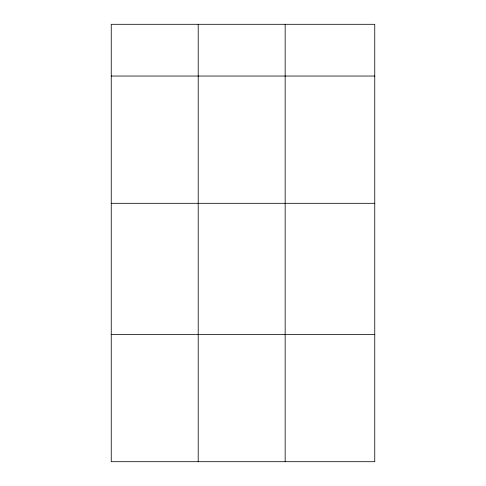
<?xml version="1.0" encoding="UTF-8"?>
<svg xmlns="http://www.w3.org/2000/svg" width="486" height="486" viewBox="0 0 486 486"><rect width="100%" height="100%" fill="white"/><g stroke="black" fill="none" stroke-linecap="round" stroke-linejoin="round"><path stroke-width="0.73" d="M374.755 203.306L374.755 24.3L111.245 24.3L111.245 461.7L374.755 461.7L374.755 203.306L111.245 203.306M111.245 76.041L374.755 76.041M111.245 334.429L374.755 334.429M285.161 24.3L285.161 461.7M198.203 24.3L198.203 461.7"/></g></svg>
